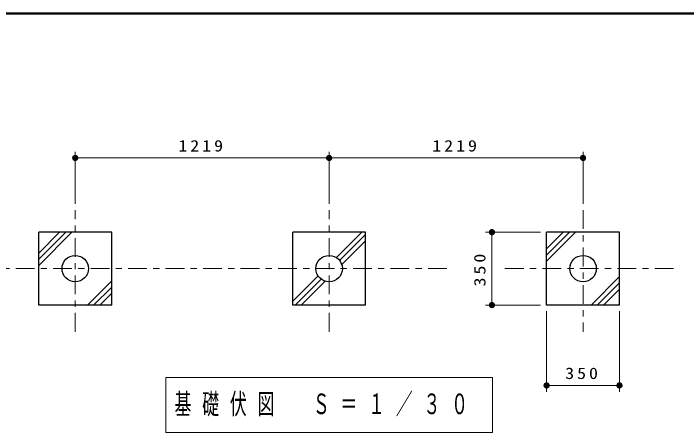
# Model space of a CAD drawing. Units: millimetres on the paper, with parts at other scales. Extents: x -365 to 0, y -68 to 257.
# Drawn here: x -206.6 to -98.8, y 189.9 to 257 of the extents above; entities that cross this region are included whole.
import ezdxf

# ---------------------------------------------------------------- set-up
doc = ezdxf.new("R2010")
doc.units = ezdxf.units.MM
doc.linetypes.add('USER2', pattern=[6, 3, -1, 1, -1])
doc.layers.add('LY_1', color=7, linetype='Continuous', lineweight=25)
doc.layers.add('LY_5', color=7, linetype='Continuous', lineweight=13)
doc.styles.add('ＭＳ ゴシック', font='')
doc.styles.get('ＭＳ ゴシック').set_extended_font_data('MS Gothic')

# ---------------------------------------------------------------- blocks, each defined once
blk = doc.blocks.new('filled_dot')
at = {"color": 0, "linetype": 'Continuous', "lineweight": -2, "const_width": 1.25}
blk.add_lwpolyline([(-0.625, 0, 1), (0.625, 0, 1)], format="xyb", close=True, dxfattribs=at)

msp = doc.modelspace()

# ---------------------------------------------------------------- linework, layer by layer
at = {"layer": 'LY_1', "lineweight": 13}
for p, q in [((-196.668, 226.506), (-196.668, 234.869)), ((-156.028, 226.506), (-156.028, 234.869)), ((-115.388, 226.506), (-115.388, 234.869)), ((-196.668, 233.869), (-156.028, 233.869)), ((-156.028, 233.869), (-115.388, 233.869)), ((-202.501, 218.651), (-199.17, 221.983)), ((-202.501, 217.661), (-198.18, 221.983)), ((-202.501, 216.671), (-197.19, 221.983)), ((-154.867, 217.92), (-150.804, 221.983)), ((-122.221, 221.983), (-130.976, 221.983)), ((-129.976, 210.317), (-129.976, 221.983)), ((-121.221, 219.321), (-118.559, 221.983)), ((-121.221, 218.331), (-117.569, 221.983)), ((-121.221, 217.341), (-116.58, 221.983)), ((-154.353, 217.444), (-150.195, 221.602)), ((-154.012, 216.795), (-150.195, 220.612)), ((-161.861, 210.925), (-157.798, 214.989)), ((-161.48, 210.317), (-157.322, 214.475)), ((-114.104, 210.317), (-109.555, 214.866)), ((-194.714, 210.317), (-190.835, 214.196)), ((-160.49, 210.317), (-156.673, 214.134)), ((-113.114, 210.317), (-109.555, 213.876)), ((-193.724, 210.317), (-190.835, 213.206)), ((-112.124, 210.317), (-109.555, 212.886)), ((-192.734, 210.317), (-190.835, 212.216)), ((-122.221, 210.317), (-130.976, 210.317)), ((-121.221, 209.317), (-121.221, 196.449)), ((-109.555, 209.317), (-109.555, 196.449)), ((-182.178, 198.709), (-182.178, 189.909)), ((-129.878, 198.709), (-182.178, 198.709)), ((-129.878, 189.909), (-129.878, 198.709)), ((-109.555, 197.449), (-121.221, 197.449)), ((-182.178, 189.909), (-129.878, 189.909))]:
    msp.add_line(p, q, dxfattribs=at)
at = {"layer": 'LY_1', "color": 1, "linetype": 'USER2', "lineweight": 13}
for p, q in [((-196.668, 206.047), (-196.668, 225.506)), ((-156.028, 206.047), (-156.028, 225.506)), ((-115.388, 225.506), (-115.388, 206.047)), ((-137.197, 216.15), (-211.168, 216.15)), ((-100.888, 216.15), (-128.42, 216.15))]:
    msp.add_line(p, q, dxfattribs=at)
at = {"layer": 'LY_1'}
for p, q in [((-202.501, 210.317), (-202.501, 221.983)), ((-190.835, 221.983), (-202.501, 221.983)), ((-190.835, 210.317), (-190.835, 221.983)), ((-150.195, 221.983), (-161.861, 221.983)), ((-161.861, 210.317), (-161.861, 221.983)), ((-150.195, 210.317), (-150.195, 221.983)), ((-109.555, 221.983), (-121.221, 221.983)), ((-121.221, 210.317), (-121.221, 221.983)), ((-109.555, 210.317), (-109.555, 221.983)), ((-190.835, 210.317), (-202.501, 210.317)), ((-150.195, 210.317), (-161.861, 210.317)), ((-109.555, 210.317), (-121.221, 210.317))]:
    msp.add_line(p, q, dxfattribs=at)
for centre in [(-196.668, 216.15), (-156.028, 216.15), (-115.388, 216.15)]:
    msp.add_circle(centre, 2.117, dxfattribs=at)
at = {"layer": 'LY_5', "lineweight": 50}
msp.add_line((0, 257), (-365, 257), dxfattribs=at)

# ---------------------------------------------------------------- block references
at = {"layer": 'LY_1', "lineweight": 13, "xscale": 0.4, "yscale": 0.4}
for p in [(-196.668, 233.869), (-156.028, 233.869), (-121.221, 197.449)]:
    msp.add_blockref('filled_dot', p, dxfattribs=at)
for p, rotation in [((-156.028, 233.869), 180), ((-115.388, 233.869), 180), ((-129.976, 221.983), 270), ((-129.976, 210.317), 90), ((-109.555, 197.449), 180)]:
    msp.add_blockref('filled_dot', p, dxfattribs=dict(at, rotation=rotation))

# ---------------------------------------------------------------- texts
at = {"layer": 'LY_1', "style": 'ＭＳ ゴシック'}
for s, insert, char_height, attachment_point in [('\\T1.33;\\W1.15;1219', (-176.348, 234.869), 1.833, 8), ('\\T1.33;\\W1.15;1219', (-135.708, 234.869), 1.833, 8), ('\\T1.33;\\W1.15;350', (-115.388, 198.449), 1.833, 8), ('\\T1.64;\\W0.6;基礎伏図\u3000Ｓ＝１／３０', (-180.778, 194.309), 3.299, 4)]:
    msp.add_mtext(s, dxfattribs=dict(at, insert=insert, char_height=char_height, attachment_point=attachment_point))
at = {"layer": 'LY_1', "insert": (-130.976, 216.15), "char_height": 1.833, "attachment_point": 8, "rotation": 90, "style": 'ＭＳ ゴシック'}
msp.add_mtext('\\T1.33;\\W1.15;350', dxfattribs=at)

doc.saveas('drawing.dxf')
